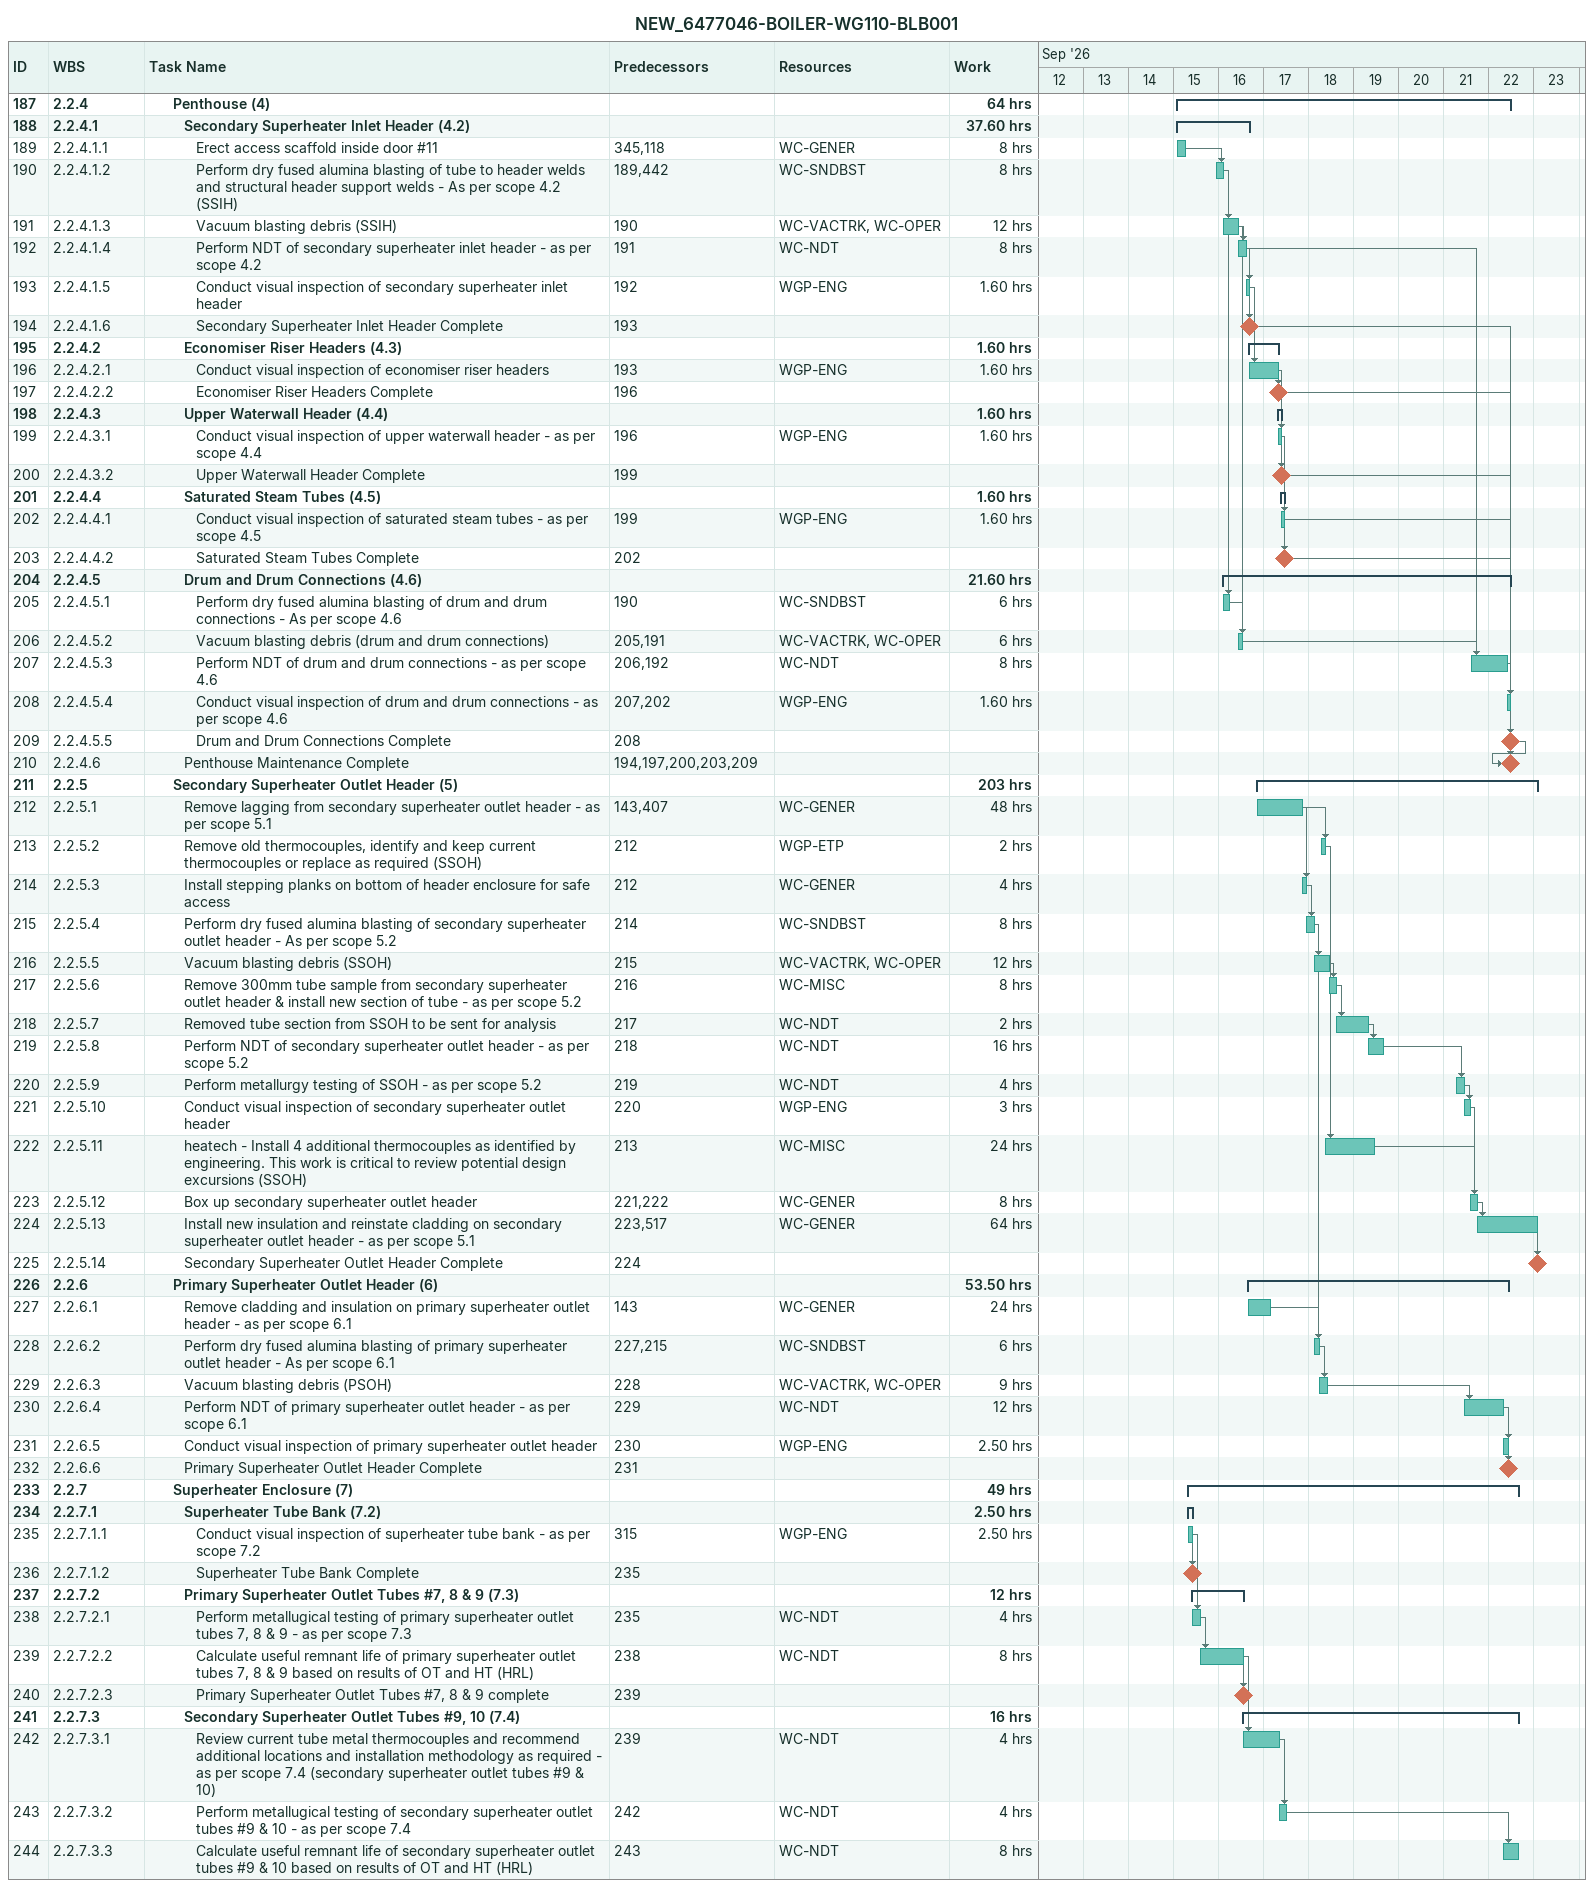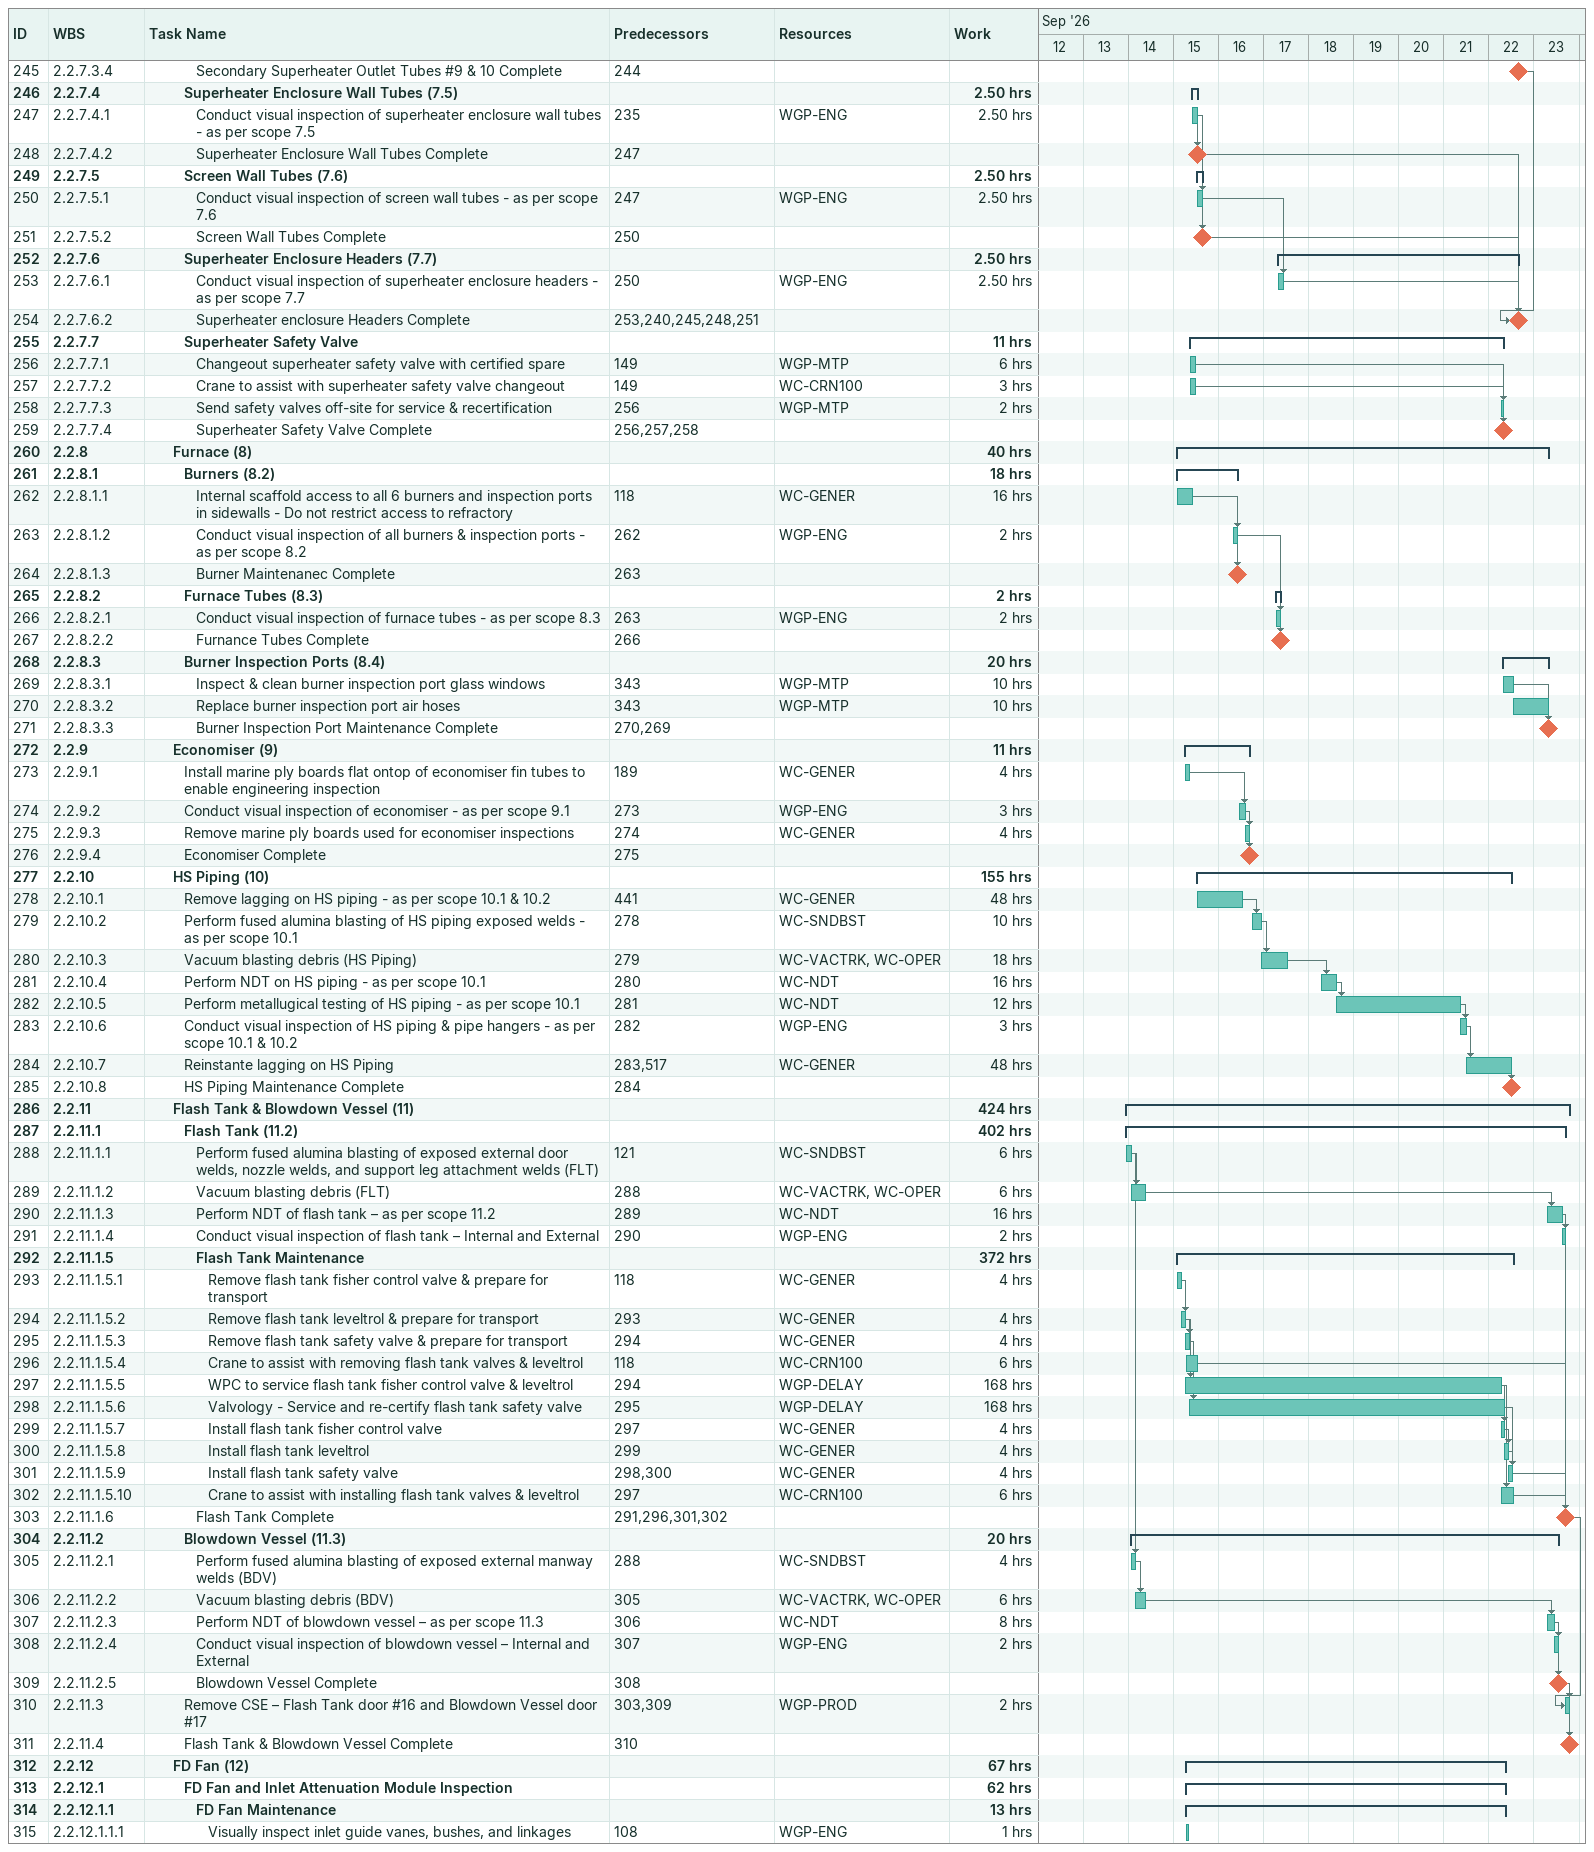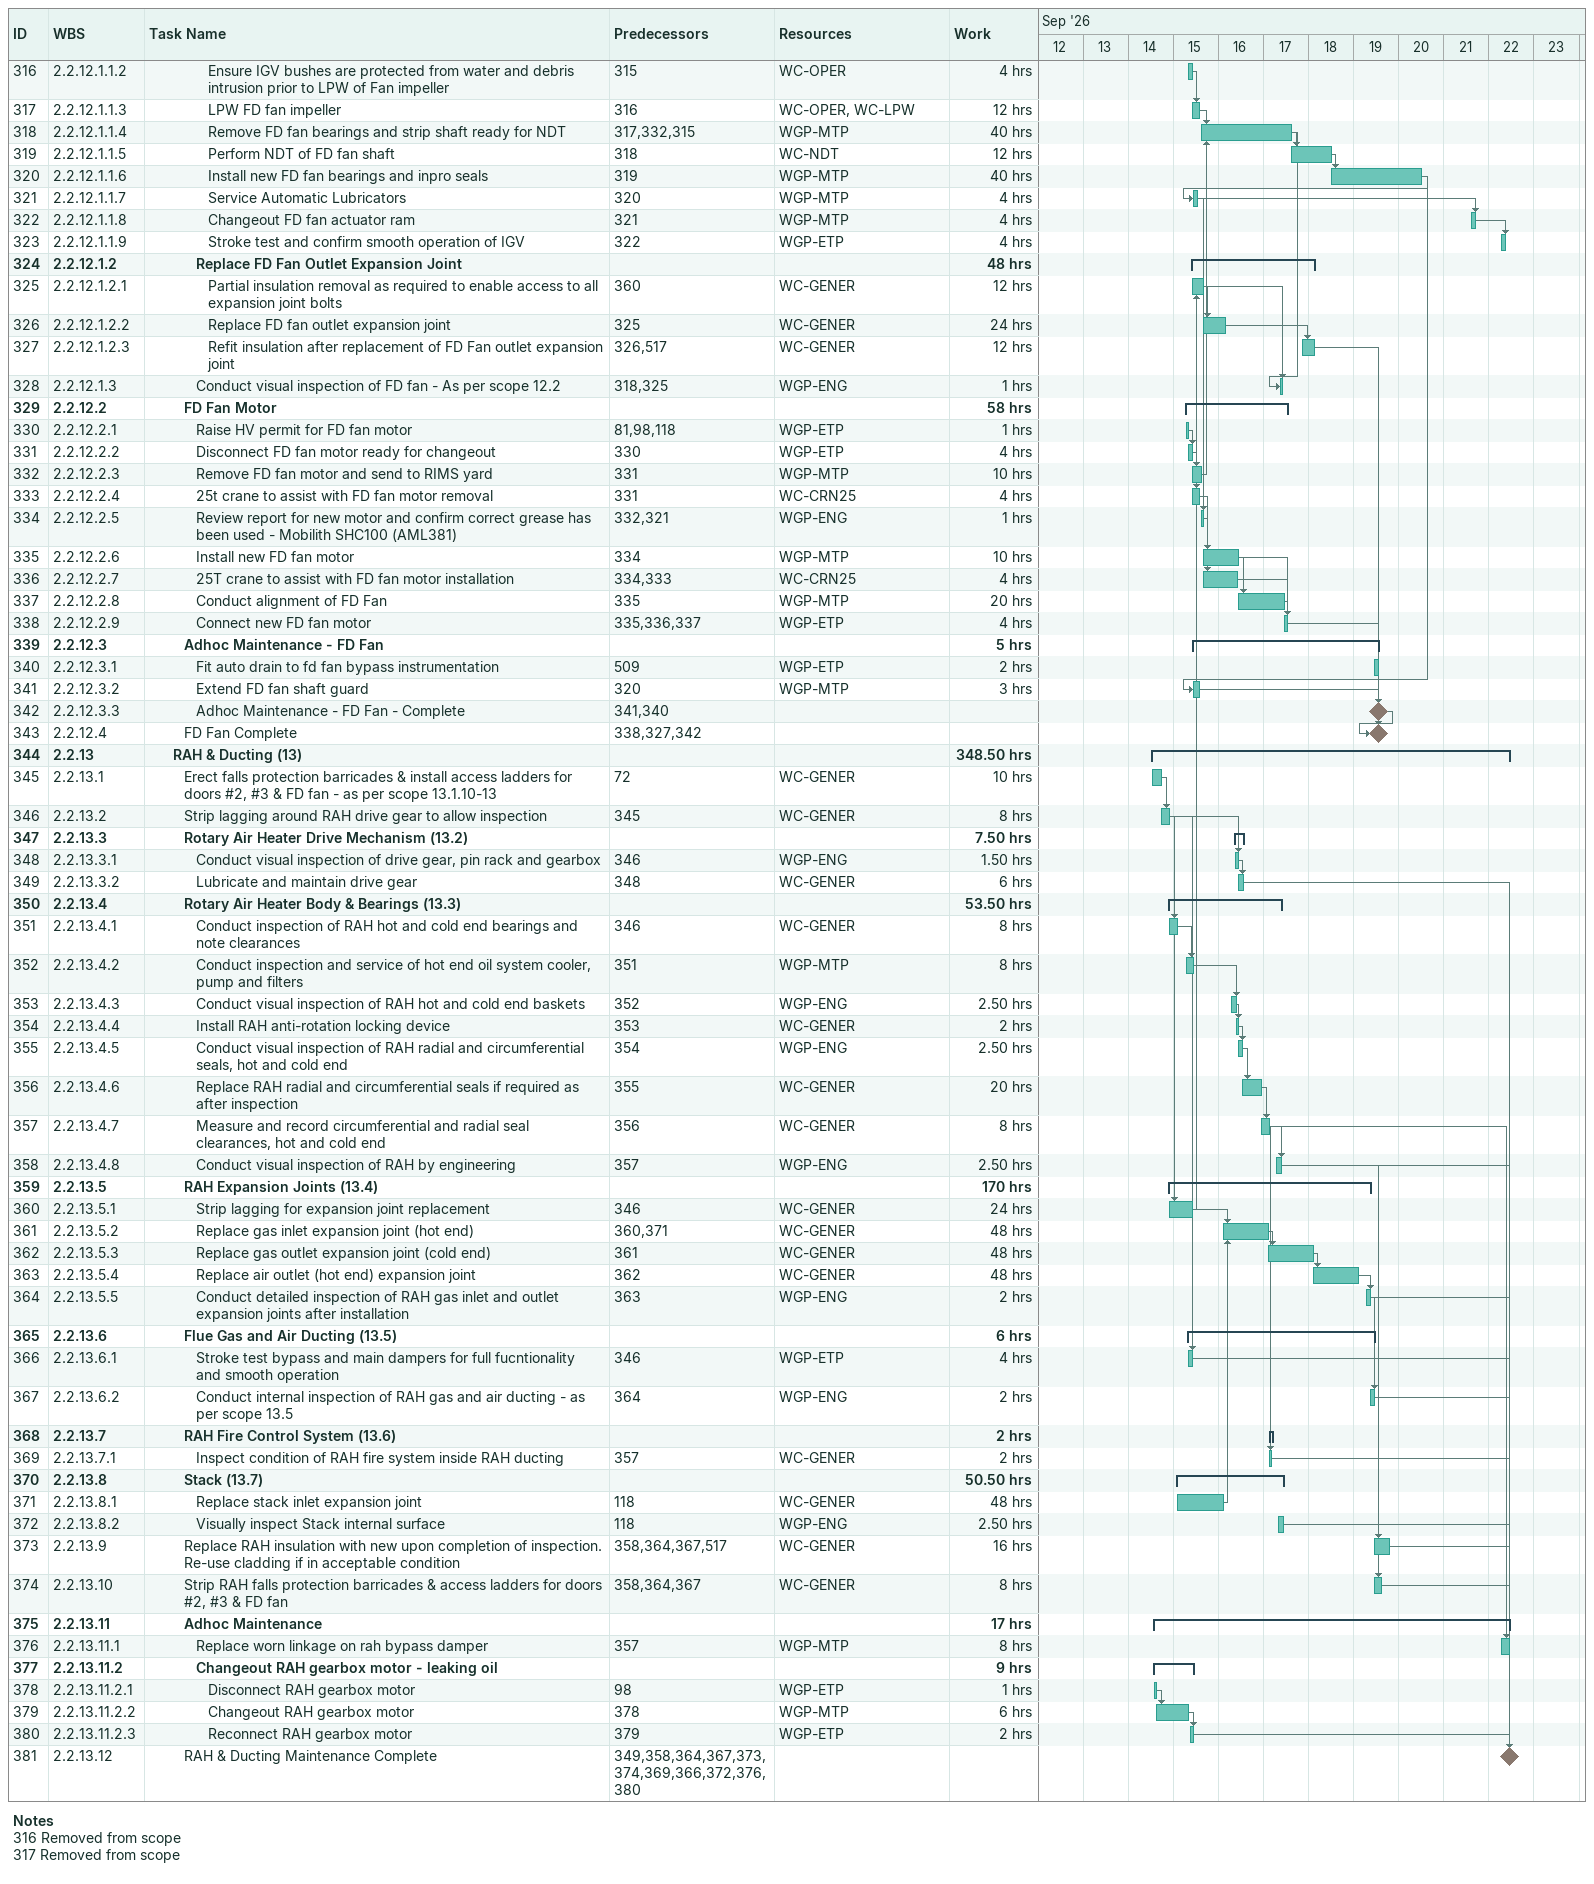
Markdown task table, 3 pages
NEW_6477046-BOILER-WG110-BLB001

| ID | WBS | Task | Start | Finish | Predecessors | Resources | Work (h) |
|---|---|---|---|---|---|---|---|
| 187 | 2.2.4 | **Penthouse (4)** | 2026-09-15 | 2026-09-22 |  |  | 64 |
| 188 | 2.2.4.1 | **Secondary Superheater Inlet Header (4.2)** | 2026-09-15 | 2026-09-16 |  |  | 37.60 |
| 189 | 2.2.4.1.1 | Erect access scaffold inside door #11 | 2026-09-15 | 2026-09-15 | 345, 118 | WC-GENER | 8 |
| 190 | 2.2.4.1.2 | Perform dry fused alumina blasting of tube to header welds and structural header support welds - As per scope 4.2 (SSIH) | 2026-09-15 | 2026-09-16 | 189, 442 | WC-SNDBST | 8 |
| 191 | 2.2.4.1.3 | Vacuum blasting debris (SSIH) | 2026-09-16 | 2026-09-16 | 190 | WC-VACTRK, WC-OPER | 12 |
| 192 | 2.2.4.1.4 | Perform NDT of secondary superheater inlet header - as per scope 4.2 | 2026-09-16 | 2026-09-16 | 191 | WC-NDT | 8 |
| 193 | 2.2.4.1.5 | Conduct visual inspection of secondary superheater inlet header | 2026-09-16 | 2026-09-16 | 192 | WGP-ENG | 1.60 |
| 194 | 2.2.4.1.6 | Secondary Superheater Inlet Header Complete (milestone) | 2026-09-16 | 2026-09-16 | 193 |  |  |
| 195 | 2.2.4.2 | **Economiser Riser Headers (4.3)** | 2026-09-16 | 2026-09-17 |  |  | 1.60 |
| 196 | 2.2.4.2.1 | Conduct visual inspection of economiser riser headers | 2026-09-16 | 2026-09-17 | 193 | WGP-ENG | 1.60 |
| 197 | 2.2.4.2.2 | Economiser Riser Headers Complete (milestone) | 2026-09-17 | 2026-09-17 | 196 |  |  |
| 198 | 2.2.4.3 | **Upper Waterwall Header (4.4)** | 2026-09-17 | 2026-09-17 |  |  | 1.60 |
| 199 | 2.2.4.3.1 | Conduct visual inspection of upper waterwall header - as per scope 4.4 | 2026-09-17 | 2026-09-17 | 196 | WGP-ENG | 1.60 |
| 200 | 2.2.4.3.2 | Upper Waterwall Header Complete (milestone) | 2026-09-17 | 2026-09-17 | 199 |  |  |
| 201 | 2.2.4.4 | **Saturated Steam Tubes (4.5)** | 2026-09-17 | 2026-09-17 |  |  | 1.60 |
| 202 | 2.2.4.4.1 | Conduct visual inspection of saturated steam tubes - as per scope 4.5 | 2026-09-17 | 2026-09-17 | 199 | WGP-ENG | 1.60 |
| 203 | 2.2.4.4.2 | Saturated Steam Tubes Complete (milestone) | 2026-09-17 | 2026-09-17 | 202 |  |  |
| 204 | 2.2.4.5 | **Drum and Drum Connections (4.6)** | 2026-09-16 | 2026-09-22 |  |  | 21.60 |
| 205 | 2.2.4.5.1 | Perform dry fused alumina blasting of drum and drum connections - As per scope 4.6 | 2026-09-16 | 2026-09-16 | 190 | WC-SNDBST | 6 |
| 206 | 2.2.4.5.2 | Vacuum blasting debris (drum and drum connections) | 2026-09-16 | 2026-09-16 | 205, 191 | WC-VACTRK, WC-OPER | 6 |
| 207 | 2.2.4.5.3 | Perform NDT of drum and drum connections - as per scope 4.6 | 2026-09-21 | 2026-09-22 | 206, 192 | WC-NDT | 8 |
| 208 | 2.2.4.5.4 | Conduct visual inspection of drum and drum connections - as per scope 4.6 | 2026-09-22 | 2026-09-22 | 207, 202 | WGP-ENG | 1.60 |
| 209 | 2.2.4.5.5 | Drum and Drum Connections Complete (milestone) | 2026-09-22 | 2026-09-22 | 208 |  |  |
| 210 | 2.2.4.6 | Penthouse Maintenance Complete (milestone) | 2026-09-22 | 2026-09-22 | 194, 197, 200, 203, 209 |  |  |
| 211 | 2.2.5 | **Secondary Superheater Outlet Header (5)** | 2026-09-16 | 2026-09-23 |  |  | 203 |
| 212 | 2.2.5.1 | Remove lagging from secondary superheater outlet header - as per scope 5.1 | 2026-09-16 | 2026-09-17 | 143, 407 | WC-GENER | 48 |
| 213 | 2.2.5.2 | Remove old thermocouples, identify and keep current thermocouples or replace as required (SSOH) | 2026-09-18 | 2026-09-18 | 212 | WGP-ETP | 2 |
| 214 | 2.2.5.3 | Install stepping planks on bottom of header enclosure for safe access | 2026-09-17 | 2026-09-17 | 212 | WC-GENER | 4 |
| 215 | 2.2.5.4 | Perform dry fused alumina blasting of secondary superheater outlet header - As per scope 5.2 | 2026-09-17 | 2026-09-18 | 214 | WC-SNDBST | 8 |
| 216 | 2.2.5.5 | Vacuum blasting debris (SSOH) | 2026-09-18 | 2026-09-18 | 215 | WC-VACTRK, WC-OPER | 12 |
| 217 | 2.2.5.6 | Remove 300mm tube sample from secondary superheater outlet header & install new section of tube - as per scope 5.2 | 2026-09-18 | 2026-09-18 | 216 | WC-MISC | 8 |
| 218 | 2.2.5.7 | Removed tube section from SSOH to be sent for analysis | 2026-09-18 | 2026-09-19 | 217 | WC-NDT | 2 |
| 219 | 2.2.5.8 | Perform NDT of secondary superheater outlet header - as per scope 5.2 | 2026-09-19 | 2026-09-19 | 218 | WC-NDT | 16 |
| 220 | 2.2.5.9 | Perform metallurgy testing of SSOH - as per scope 5.2 | 2026-09-21 | 2026-09-21 | 219 | WC-NDT | 4 |
| 221 | 2.2.5.10 | Conduct visual inspection of secondary superheater outlet header | 2026-09-21 | 2026-09-21 | 220 | WGP-ENG | 3 |
| 222 | 2.2.5.11 | heatech - Install 4 additional thermocouples as identified by engineering. This work is critical to review potential design excursions (SSOH) | 2026-09-18 | 2026-09-19 | 213 | WC-MISC | 24 |
| 223 | 2.2.5.12 | Box up secondary superheater outlet header | 2026-09-21 | 2026-09-21 | 221, 222 | WC-GENER | 8 |
| 224 | 2.2.5.13 | Install new insulation and reinstate cladding on secondary superheater outlet header - as per scope 5.1 | 2026-09-21 | 2026-09-23 | 223, 517 | WC-GENER | 64 |
| 225 | 2.2.5.14 | Secondary Superheater Outlet Header Complete (milestone) | 2026-09-23 | 2026-09-23 | 224 |  |  |
| 226 | 2.2.6 | **Primary Superheater Outlet Header (6)** | 2026-09-16 | 2026-09-22 |  |  | 53.50 |
| 227 | 2.2.6.1 | Remove cladding and insulation on primary superheater outlet header - as per scope 6.1 | 2026-09-16 | 2026-09-17 | 143 | WC-GENER | 24 |
| 228 | 2.2.6.2 | Perform dry fused alumina blasting of primary superheater outlet header - As per scope 6.1 | 2026-09-18 | 2026-09-18 | 227, 215 | WC-SNDBST | 6 |
| 229 | 2.2.6.3 | Vacuum blasting debris (PSOH) | 2026-09-18 | 2026-09-18 | 228 | WC-VACTRK, WC-OPER | 9 |
| 230 | 2.2.6.4 | Perform NDT of primary superheater outlet header - as per scope 6.1 | 2026-09-21 | 2026-09-22 | 229 | WC-NDT | 12 |
| 231 | 2.2.6.5 | Conduct visual inspection of primary superheater outlet header | 2026-09-22 | 2026-09-22 | 230 | WGP-ENG | 2.50 |
| 232 | 2.2.6.6 | Primary Superheater Outlet Header Complete (milestone) | 2026-09-22 | 2026-09-22 | 231 |  |  |
| 233 | 2.2.7 | **Superheater Enclosure (7)** | 2026-09-15 | 2026-09-22 |  |  | 49 |
| 234 | 2.2.7.1 | **Superheater Tube Bank (7.2)** | 2026-09-15 | 2026-09-15 |  |  | 2.50 |
| 235 | 2.2.7.1.1 | Conduct visual inspection of superheater tube bank - as per scope 7.2 | 2026-09-15 | 2026-09-15 | 315 | WGP-ENG | 2.50 |
| 236 | 2.2.7.1.2 | Superheater Tube Bank Complete (milestone) | 2026-09-15 | 2026-09-15 | 235 |  |  |
| 237 | 2.2.7.2 | **Primary Superheater Outlet Tubes #7, 8 & 9 (7.3)** | 2026-09-15 | 2026-09-16 |  |  | 12 |
| 238 | 2.2.7.2.1 | Perform metallugical testing of primary superheater outlet tubes 7, 8 & 9 - as per scope 7.3 | 2026-09-15 | 2026-09-15 | 235 | WC-NDT | 4 |
| 239 | 2.2.7.2.2 | Calculate useful remnant life of primary superheater outlet tubes 7, 8 & 9 based on results of OT and HT (HRL) | 2026-09-15 | 2026-09-16 | 238 | WC-NDT | 8 |
| 240 | 2.2.7.2.3 | Primary Superheater Outlet Tubes #7, 8 & 9 complete (milestone) | 2026-09-16 | 2026-09-16 | 239 |  |  |
| 241 | 2.2.7.3 | **Secondary Superheater Outlet Tubes #9, 10 (7.4)** | 2026-09-16 | 2026-09-22 |  |  | 16 |
| 242 | 2.2.7.3.1 | Review current tube metal thermocouples and recommend additional locations and installation methodology as required - as per scope 7.4 (secondary superheater outlet tubes #9 & 10) | 2026-09-16 | 2026-09-17 | 239 | WC-NDT | 4 |
| 243 | 2.2.7.3.2 | Perform metallugical testing of secondary superheater outlet tubes #9 & 10 - as per scope 7.4 | 2026-09-17 | 2026-09-17 | 242 | WC-NDT | 4 |
| 244 | 2.2.7.3.3 | Calculate useful remnant life of secondary superheater outlet tubes #9 & 10 based on results of OT and HT (HRL) | 2026-09-22 | 2026-09-22 | 243 | WC-NDT | 8 |
| 245 | 2.2.7.3.4 | Secondary Superheater Outlet Tubes #9 & 10 Complete (milestone) | 2026-09-22 | 2026-09-22 | 244 |  |  |
| 246 | 2.2.7.4 | **Superheater Enclosure Wall Tubes (7.5)** | 2026-09-15 | 2026-09-15 |  |  | 2.50 |
| 247 | 2.2.7.4.1 | Conduct visual inspection of superheater enclosure wall tubes - as per scope 7.5 | 2026-09-15 | 2026-09-15 | 235 | WGP-ENG | 2.50 |
| 248 | 2.2.7.4.2 | Superheater Enclosure Wall Tubes Complete (milestone) | 2026-09-15 | 2026-09-15 | 247 |  |  |
| 249 | 2.2.7.5 | **Screen Wall Tubes (7.6)** | 2026-09-15 | 2026-09-15 |  |  | 2.50 |
| 250 | 2.2.7.5.1 | Conduct visual inspection of screen wall tubes - as per scope 7.6 | 2026-09-15 | 2026-09-15 | 247 | WGP-ENG | 2.50 |
| 251 | 2.2.7.5.2 | Screen Wall Tubes Complete (milestone) | 2026-09-15 | 2026-09-15 | 250 |  |  |
| 252 | 2.2.7.6 | **Superheater Enclosure Headers (7.7)** | 2026-09-17 | 2026-09-22 |  |  | 2.50 |
| 253 | 2.2.7.6.1 | Conduct visual inspection of superheater enclosure headers - as per scope 7.7 | 2026-09-17 | 2026-09-17 | 250 | WGP-ENG | 2.50 |
| 254 | 2.2.7.6.2 | Superheater enclosure Headers Complete (milestone) | 2026-09-22 | 2026-09-22 | 253, 240, 245, 248, 251 |  |  |
| 255 | 2.2.7.7 | **Superheater Safety Valve** | 2026-09-15 | 2026-09-22 |  |  | 11 |
| 256 | 2.2.7.7.1 | Changeout superheater safety valve with certified spare | 2026-09-15 | 2026-09-15 | 149 | WGP-MTP | 6 |
| 257 | 2.2.7.7.2 | Crane to assist with superheater safety valve changeout | 2026-09-15 | 2026-09-15 | 149 | WC-CRN100 | 3 |
| 258 | 2.2.7.7.3 | Send safety valves off-site for service & recertification | 2026-09-22 | 2026-09-22 | 256 | WGP-MTP | 2 |
| 259 | 2.2.7.7.4 | Superheater Safety Valve Complete (milestone) | 2026-09-22 | 2026-09-22 | 256, 257, 258 |  |  |
| 260 | 2.2.8 | **Furnace (8)** | 2026-09-15 | 2026-09-23 |  |  | 40 |
| 261 | 2.2.8.1 | **Burners (8.2)** | 2026-09-15 | 2026-09-16 |  |  | 18 |
| 262 | 2.2.8.1.1 | Internal scaffold access to all 6 burners and inspection ports in sidewalls - Do not restrict access to refractory | 2026-09-15 | 2026-09-15 | 118 | WC-GENER | 16 |
| 263 | 2.2.8.1.2 | Conduct visual inspection of all burners & inspection ports - as per scope 8.2 | 2026-09-16 | 2026-09-16 | 262 | WGP-ENG | 2 |
| 264 | 2.2.8.1.3 | Burner Maintenanec Complete (milestone) | 2026-09-16 | 2026-09-16 | 263 |  |  |
| 265 | 2.2.8.2 | **Furnace Tubes (8.3)** | 2026-09-17 | 2026-09-17 |  |  | 2 |
| 266 | 2.2.8.2.1 | Conduct visual inspection of furnace tubes - as per scope 8.3 | 2026-09-17 | 2026-09-17 | 263 | WGP-ENG | 2 |
| 267 | 2.2.8.2.2 | Furnance Tubes Complete (milestone) | 2026-09-17 | 2026-09-17 | 266 |  |  |
| 268 | 2.2.8.3 | **Burner Inspection Ports (8.4)** | 2026-09-22 | 2026-09-23 |  |  | 20 |
| 269 | 2.2.8.3.1 | Inspect & clean burner inspection port glass windows | 2026-09-22 | 2026-09-22 | 343 | WGP-MTP | 10 |
| 270 | 2.2.8.3.2 | Replace burner inspection port air hoses | 2026-09-22 | 2026-09-23 | 343 | WGP-MTP | 10 |
| 271 | 2.2.8.3.3 | Burner Inspection Port Maintenance Complete (milestone) | 2026-09-23 | 2026-09-23 | 270, 269 |  |  |
| 272 | 2.2.9 | **Economiser (9)** | 2026-09-15 | 2026-09-16 |  |  | 11 |
| 273 | 2.2.9.1 | Install marine ply boards flat ontop of economiser fin tubes to enable engineering inspection | 2026-09-15 | 2026-09-15 | 189 | WC-GENER | 4 |
| 274 | 2.2.9.2 | Conduct visual inspection of economiser - as per scope 9.1 | 2026-09-16 | 2026-09-16 | 273 | WGP-ENG | 3 |
| 275 | 2.2.9.3 | Remove marine ply boards used for economiser inspections | 2026-09-16 | 2026-09-16 | 274 | WC-GENER | 4 |
| 276 | 2.2.9.4 | Economiser Complete (milestone) | 2026-09-16 | 2026-09-16 | 275 |  |  |
| 277 | 2.2.10 | **HS Piping (10)** | 2026-09-15 | 2026-09-22 |  |  | 155 |
| 278 | 2.2.10.1 | Remove lagging on HS piping - as per scope 10.1 & 10.2 | 2026-09-15 | 2026-09-16 | 441 | WC-GENER | 48 |
| 279 | 2.2.10.2 | Perform fused alumina blasting of HS piping exposed welds - as per scope 10.1 | 2026-09-16 | 2026-09-16 | 278 | WC-SNDBST | 10 |
| 280 | 2.2.10.3 | Vacuum blasting debris (HS Piping) | 2026-09-16 | 2026-09-17 | 279 | WC-VACTRK, WC-OPER | 18 |
| 281 | 2.2.10.4 | Perform NDT on HS piping - as per scope 10.1 | 2026-09-18 | 2026-09-18 | 280 | WC-NDT | 16 |
| 282 | 2.2.10.5 | Perform metallugical testing of HS piping - as per scope 10.1 | 2026-09-18 | 2026-09-21 | 281 | WC-NDT | 12 |
| 283 | 2.2.10.6 | Conduct visual inspection of HS piping & pipe hangers - as per scope 10.1 & 10.2 | 2026-09-21 | 2026-09-21 | 282 | WGP-ENG | 3 |
| 284 | 2.2.10.7 | Reinstante lagging on HS Piping | 2026-09-21 | 2026-09-22 | 283, 517 | WC-GENER | 48 |
| 285 | 2.2.10.8 | HS Piping Maintenance Complete (milestone) | 2026-09-22 | 2026-09-22 | 284 |  |  |
| 286 | 2.2.11 | **Flash Tank & Blowdown Vessel (11)** | 2026-09-13 | 2026-09-23 |  |  | 424 |
| 287 | 2.2.11.1 | **Flash Tank (11.2)** | 2026-09-13 | 2026-09-23 |  |  | 402 |
| 288 | 2.2.11.1.1 | Perform fused alumina blasting of exposed external door welds, nozzle welds, and support leg attachment welds (FLT) | 2026-09-13 | 2026-09-14 | 121 | WC-SNDBST | 6 |
| 289 | 2.2.11.1.2 | Vacuum blasting debris (FLT) | 2026-09-14 | 2026-09-14 | 288 | WC-VACTRK, WC-OPER | 6 |
| 290 | 2.2.11.1.3 | Perform NDT of flash tank – as per scope 11.2 | 2026-09-23 | 2026-09-23 | 289 | WC-NDT | 16 |
| 291 | 2.2.11.1.4 | Conduct visual inspection of flash tank – Internal and External | 2026-09-23 | 2026-09-23 | 290 | WGP-ENG | 2 |
| 292 | 2.2.11.1.5 | **Flash Tank Maintenance** | 2026-09-15 | 2026-09-22 |  |  | 372 |
| 293 | 2.2.11.1.5.1 | Remove flash tank fisher control valve & prepare for transport | 2026-09-15 | 2026-09-15 | 118 | WC-GENER | 4 |
| 294 | 2.2.11.1.5.2 | Remove flash tank leveltrol & prepare for transport | 2026-09-15 | 2026-09-15 | 293 | WC-GENER | 4 |
| 295 | 2.2.11.1.5.3 | Remove flash tank safety valve & prepare for transport | 2026-09-15 | 2026-09-15 | 294 | WC-GENER | 4 |
| 296 | 2.2.11.1.5.4 | Crane to assist with removing flash tank valves & leveltrol | 2026-09-15 | 2026-09-15 | 118 | WC-CRN100 | 6 |
| 297 | 2.2.11.1.5.5 | WPC to service flash tank fisher control valve & leveltrol | 2026-09-15 | 2026-09-22 | 294 | WGP-DELAY | 168 |
| 298 | 2.2.11.1.5.6 | Valvology - Service and re-certify flash tank safety valve | 2026-09-15 | 2026-09-22 | 295 | WGP-DELAY | 168 |
| 299 | 2.2.11.1.5.7 | Install flash tank fisher control valve | 2026-09-22 | 2026-09-22 | 297 | WC-GENER | 4 |
| 300 | 2.2.11.1.5.8 | Install flash tank leveltrol | 2026-09-22 | 2026-09-22 | 299 | WC-GENER | 4 |
| 301 | 2.2.11.1.5.9 | Install flash tank safety valve | 2026-09-22 | 2026-09-22 | 298, 300 | WC-GENER | 4 |
| 302 | 2.2.11.1.5.10 | Crane to assist with installing flash tank valves & leveltrol | 2026-09-22 | 2026-09-22 | 297 | WC-CRN100 | 6 |
| 303 | 2.2.11.1.6 | Flash Tank Complete (milestone) | 2026-09-23 | 2026-09-23 | 291, 296, 301, 302 |  |  |
| 304 | 2.2.11.2 | **Blowdown Vessel (11.3)** | 2026-09-14 | 2026-09-23 |  |  | 20 |
| 305 | 2.2.11.2.1 | Perform fused alumina blasting of exposed external manway welds (BDV) | 2026-09-14 | 2026-09-14 | 288 | WC-SNDBST | 4 |
| 306 | 2.2.11.2.2 | Vacuum blasting debris (BDV) | 2026-09-14 | 2026-09-14 | 305 | WC-VACTRK, WC-OPER | 6 |
| 307 | 2.2.11.2.3 | Perform NDT of blowdown vessel – as per scope 11.3 | 2026-09-23 | 2026-09-23 | 306 | WC-NDT | 8 |
| 308 | 2.2.11.2.4 | Conduct visual inspection of blowdown vessel – Internal and External | 2026-09-23 | 2026-09-23 | 307 | WGP-ENG | 2 |
| 309 | 2.2.11.2.5 | Blowdown Vessel Complete (milestone) | 2026-09-23 | 2026-09-23 | 308 |  |  |
| 310 | 2.2.11.3 | Remove CSE – Flash Tank door #16 and Blowdown Vessel door #17 | 2026-09-23 | 2026-09-23 | 303, 309 | WGP-PROD | 2 |
| 311 | 2.2.11.4 | Flash Tank & Blowdown Vessel Complete (milestone) | 2026-09-23 | 2026-09-23 | 310 |  |  |
| 312 | 2.2.12 | **FD Fan (12)** | 2026-09-15 | 2026-09-22 |  |  | 67 |
| 313 | 2.2.12.1 | **FD Fan and Inlet Attenuation Module Inspection** | 2026-09-15 | 2026-09-22 |  |  | 62 |
| 314 | 2.2.12.1.1 | **FD Fan Maintenance** | 2026-09-15 | 2026-09-22 |  |  | 13 |
| 315 | 2.2.12.1.1.1 | Visually inspect inlet guide vanes, bushes, and linkages | 2026-09-15 | 2026-09-15 | 108 | WGP-ENG | 1 |
| 316 | 2.2.12.1.1.2 | Ensure IGV bushes are protected from water and debris intrusion prior to LPW of Fan impeller | 2026-09-15 | 2026-09-15 | 315 | WC-OPER | 4 |
| 317 | 2.2.12.1.1.3 | LPW FD fan impeller | 2026-09-15 | 2026-09-15 | 316 | WC-OPER, WC-LPW | 12 |
| 318 | 2.2.12.1.1.4 | Remove FD fan bearings and strip shaft ready for NDT | 2026-09-15 | 2026-09-17 | 317, 332, 315 | WGP-MTP | 40 |
| 319 | 2.2.12.1.1.5 | Perform NDT of FD fan shaft | 2026-09-17 | 2026-09-18 | 318 | WC-NDT | 12 |
| 320 | 2.2.12.1.1.6 | Install new FD fan bearings and inpro seals | 2026-09-18 | 2026-09-20 | 319 | WGP-MTP | 40 |
| 321 | 2.2.12.1.1.7 | Service Automatic Lubricators | 2026-09-15 | 2026-09-15 | 320 | WGP-MTP | 4 |
| 322 | 2.2.12.1.1.8 | Changeout FD fan actuator ram | 2026-09-21 | 2026-09-21 | 321 | WGP-MTP | 4 |
| 323 | 2.2.12.1.1.9 | Stroke test and confirm smooth operation of IGV | 2026-09-22 | 2026-09-22 | 322 | WGP-ETP | 4 |
| 324 | 2.2.12.1.2 | **Replace FD Fan Outlet Expansion Joint** | 2026-09-15 | 2026-09-18 |  |  | 48 |
| 325 | 2.2.12.1.2.1 | Partial insulation removal as required to enable access to all expansion joint bolts | 2026-09-15 | 2026-09-15 | 360 | WC-GENER | 12 |
| 326 | 2.2.12.1.2.2 | Replace FD fan outlet expansion joint | 2026-09-15 | 2026-09-16 | 325 | WC-GENER | 24 |
| 327 | 2.2.12.1.2.3 | Refit insulation after replacement of FD Fan outlet expansion joint | 2026-09-17 | 2026-09-18 | 326, 517 | WC-GENER | 12 |
| 328 | 2.2.12.1.3 | Conduct visual inspection of FD fan - As per scope 12.2 | 2026-09-17 | 2026-09-17 | 318, 325 | WGP-ENG | 1 |
| 329 | 2.2.12.2 | **FD Fan Motor** | 2026-09-15 | 2026-09-17 |  |  | 58 |
| 330 | 2.2.12.2.1 | Raise HV permit for FD fan motor | 2026-09-15 | 2026-09-15 | 81, 98, 118 | WGP-ETP | 1 |
| 331 | 2.2.12.2.2 | Disconnect FD fan motor ready for changeout | 2026-09-15 | 2026-09-15 | 330 | WGP-ETP | 4 |
| 332 | 2.2.12.2.3 | Remove FD fan motor and send to RIMS yard | 2026-09-15 | 2026-09-15 | 331 | WGP-MTP | 10 |
| 333 | 2.2.12.2.4 | 25t crane to assist with FD fan motor removal | 2026-09-15 | 2026-09-15 | 331 | WC-CRN25 | 4 |
| 334 | 2.2.12.2.5 | Review report for new motor and confirm correct grease has been used - Mobilith SHC100 (AML381) | 2026-09-15 | 2026-09-15 | 332, 321 | WGP-ENG | 1 |
| 335 | 2.2.12.2.6 | Install new FD fan motor | 2026-09-15 | 2026-09-16 | 334 | WGP-MTP | 10 |
| 336 | 2.2.12.2.7 | 25T crane to assist with FD fan motor installation | 2026-09-15 | 2026-09-16 | 334, 333 | WC-CRN25 | 4 |
| 337 | 2.2.12.2.8 | Conduct alignment of FD Fan | 2026-09-16 | 2026-09-17 | 335 | WGP-MTP | 20 |
| 338 | 2.2.12.2.9 | Connect new FD fan motor | 2026-09-17 | 2026-09-17 | 335, 336, 337 | WGP-ETP | 4 |
| 339 | 2.2.12.3 | **Adhoc Maintenance - FD Fan** | 2026-09-15 | 2026-09-19 |  |  | 5 |
| 340 | 2.2.12.3.1 | Fit auto drain to fd fan bypass instrumentation | 2026-09-19 | 2026-09-19 | 509 | WGP-ETP | 2 |
| 341 | 2.2.12.3.2 | Extend FD fan shaft guard | 2026-09-15 | 2026-09-15 | 320 | WGP-MTP | 3 |
| 342 | 2.2.12.3.3 | Adhoc Maintenance - FD Fan - Complete (milestone) | 2026-09-19 | 2026-09-19 | 341, 340 |  |  |
| 343 | 2.2.12.4 | FD Fan Complete (milestone) | 2026-09-19 | 2026-09-19 | 338, 327, 342 |  |  |
| 344 | 2.2.13 | **RAH & Ducting (13)** | 2026-09-14 | 2026-09-22 |  |  | 348.50 |
| 345 | 2.2.13.1 | Erect falls protection barricades & install access ladders for doors #2, #3 & FD fan - as per scope 13.1.10-13 | 2026-09-14 | 2026-09-14 | 72 | WC-GENER | 10 |
| 346 | 2.2.13.2 | Strip lagging around RAH drive gear to allow inspection | 2026-09-14 | 2026-09-14 | 345 | WC-GENER | 8 |
| 347 | 2.2.13.3 | **Rotary Air Heater Drive Mechanism (13.2)** | 2026-09-16 | 2026-09-16 |  |  | 7.50 |
| 348 | 2.2.13.3.1 | Conduct visual inspection of drive gear, pin rack and gearbox | 2026-09-16 | 2026-09-16 | 346 | WGP-ENG | 1.50 |
| 349 | 2.2.13.3.2 | Lubricate and maintain drive gear | 2026-09-16 | 2026-09-16 | 348 | WC-GENER | 6 |
| 350 | 2.2.13.4 | **Rotary Air Heater Body & Bearings (13.3)** | 2026-09-14 | 2026-09-17 |  |  | 53.50 |
| 351 | 2.2.13.4.1 | Conduct inspection of RAH hot and cold end bearings and note clearances | 2026-09-14 | 2026-09-15 | 346 | WC-GENER | 8 |
| 352 | 2.2.13.4.2 | Conduct inspection and service of hot end oil system cooler, pump and filters | 2026-09-15 | 2026-09-15 | 351 | WGP-MTP | 8 |
| 353 | 2.2.13.4.3 | Conduct visual inspection of RAH hot and cold end baskets | 2026-09-16 | 2026-09-16 | 352 | WGP-ENG | 2.50 |
| 354 | 2.2.13.4.4 | Install RAH anti-rotation locking device | 2026-09-16 | 2026-09-16 | 353 | WC-GENER | 2 |
| 355 | 2.2.13.4.5 | Conduct visual inspection of RAH radial and circumferential seals, hot and cold end | 2026-09-16 | 2026-09-16 | 354 | WGP-ENG | 2.50 |
| 356 | 2.2.13.4.6 | Replace RAH radial and circumferential seals if required as after inspection | 2026-09-16 | 2026-09-16 | 355 | WC-GENER | 20 |
| 357 | 2.2.13.4.7 | Measure and record circumferential and radial seal clearances, hot and cold end | 2026-09-16 | 2026-09-17 | 356 | WC-GENER | 8 |
| 358 | 2.2.13.4.8 | Conduct visual inspection of RAH by engineering | 2026-09-17 | 2026-09-17 | 357 | WGP-ENG | 2.50 |
| 359 | 2.2.13.5 | **RAH Expansion Joints (13.4)** | 2026-09-14 | 2026-09-19 |  |  | 170 |
| 360 | 2.2.13.5.1 | Strip lagging for expansion joint replacement | 2026-09-14 | 2026-09-15 | 346 | WC-GENER | 24 |
| 361 | 2.2.13.5.2 | Replace gas inlet expansion joint (hot end) | 2026-09-16 | 2026-09-17 | 360, 371 | WC-GENER | 48 |
| 362 | 2.2.13.5.3 | Replace gas outlet expansion joint (cold end) | 2026-09-17 | 2026-09-18 | 361 | WC-GENER | 48 |
| 363 | 2.2.13.5.4 | Replace air outlet (hot end) expansion joint | 2026-09-18 | 2026-09-19 | 362 | WC-GENER | 48 |
| 364 | 2.2.13.5.5 | Conduct detailed inspection of RAH gas inlet and outlet expansion joints after installation | 2026-09-19 | 2026-09-19 | 363 | WGP-ENG | 2 |
| 365 | 2.2.13.6 | **Flue Gas and Air Ducting (13.5)** | 2026-09-15 | 2026-09-19 |  |  | 6 |
| 366 | 2.2.13.6.1 | Stroke test bypass and main dampers for full fucntionality and smooth operation | 2026-09-15 | 2026-09-15 | 346 | WGP-ETP | 4 |
| 367 | 2.2.13.6.2 | Conduct internal inspection of RAH gas and air ducting - as per scope 13.5 | 2026-09-19 | 2026-09-19 | 364 | WGP-ENG | 2 |
| 368 | 2.2.13.7 | **RAH Fire Control System (13.6)** | 2026-09-17 | 2026-09-17 |  |  | 2 |
| 369 | 2.2.13.7.1 | Inspect condition of RAH fire system inside RAH ducting | 2026-09-17 | 2026-09-17 | 357 | WC-GENER | 2 |
| 370 | 2.2.13.8 | **Stack (13.7)** | 2026-09-15 | 2026-09-17 |  |  | 50.50 |
| 371 | 2.2.13.8.1 | Replace stack inlet expansion joint | 2026-09-15 | 2026-09-16 | 118 | WC-GENER | 48 |
| 372 | 2.2.13.8.2 | Visually inspect Stack internal surface | 2026-09-17 | 2026-09-17 | 118 | WGP-ENG | 2.50 |
| 373 | 2.2.13.9 | Replace RAH insulation with new upon completion of inspection. Re-use cladding if in acceptable condition | 2026-09-19 | 2026-09-19 | 358, 364, 367, 517 | WC-GENER | 16 |
| 374 | 2.2.13.10 | Strip RAH falls protection barricades & access ladders for doors #2, #3 & FD fan | 2026-09-19 | 2026-09-19 | 358, 364, 367 | WC-GENER | 8 |
| 375 | 2.2.13.11 | **Adhoc Maintenance** | 2026-09-14 | 2026-09-22 |  |  | 17 |
| 376 | 2.2.13.11.1 | Replace worn linkage on rah bypass damper | 2026-09-22 | 2026-09-22 | 357 | WGP-MTP | 8 |
| 377 | 2.2.13.11.2 | **Changeout RAH gearbox motor - leaking oil** | 2026-09-14 | 2026-09-15 |  |  | 9 |
| 378 | 2.2.13.11.2.1 | Disconnect RAH gearbox motor | 2026-09-14 | 2026-09-14 | 98 | WGP-ETP | 1 |
| 379 | 2.2.13.11.2.2 | Changeout RAH gearbox motor | 2026-09-14 | 2026-09-15 | 378 | WGP-MTP | 6 |
| 380 | 2.2.13.11.2.3 | Reconnect RAH gearbox motor | 2026-09-15 | 2026-09-15 | 379 | WGP-ETP | 2 |
| 381 | 2.2.13.12 | RAH & Ducting Maintenance Complete (milestone) | 2026-09-22 | 2026-09-22 | 349, 358, 364, 367, 373, 374, 369, 366, 372, 376, 380 |  |  |

Notes
- 316: Removed from scope
- 317: Removed from scope
